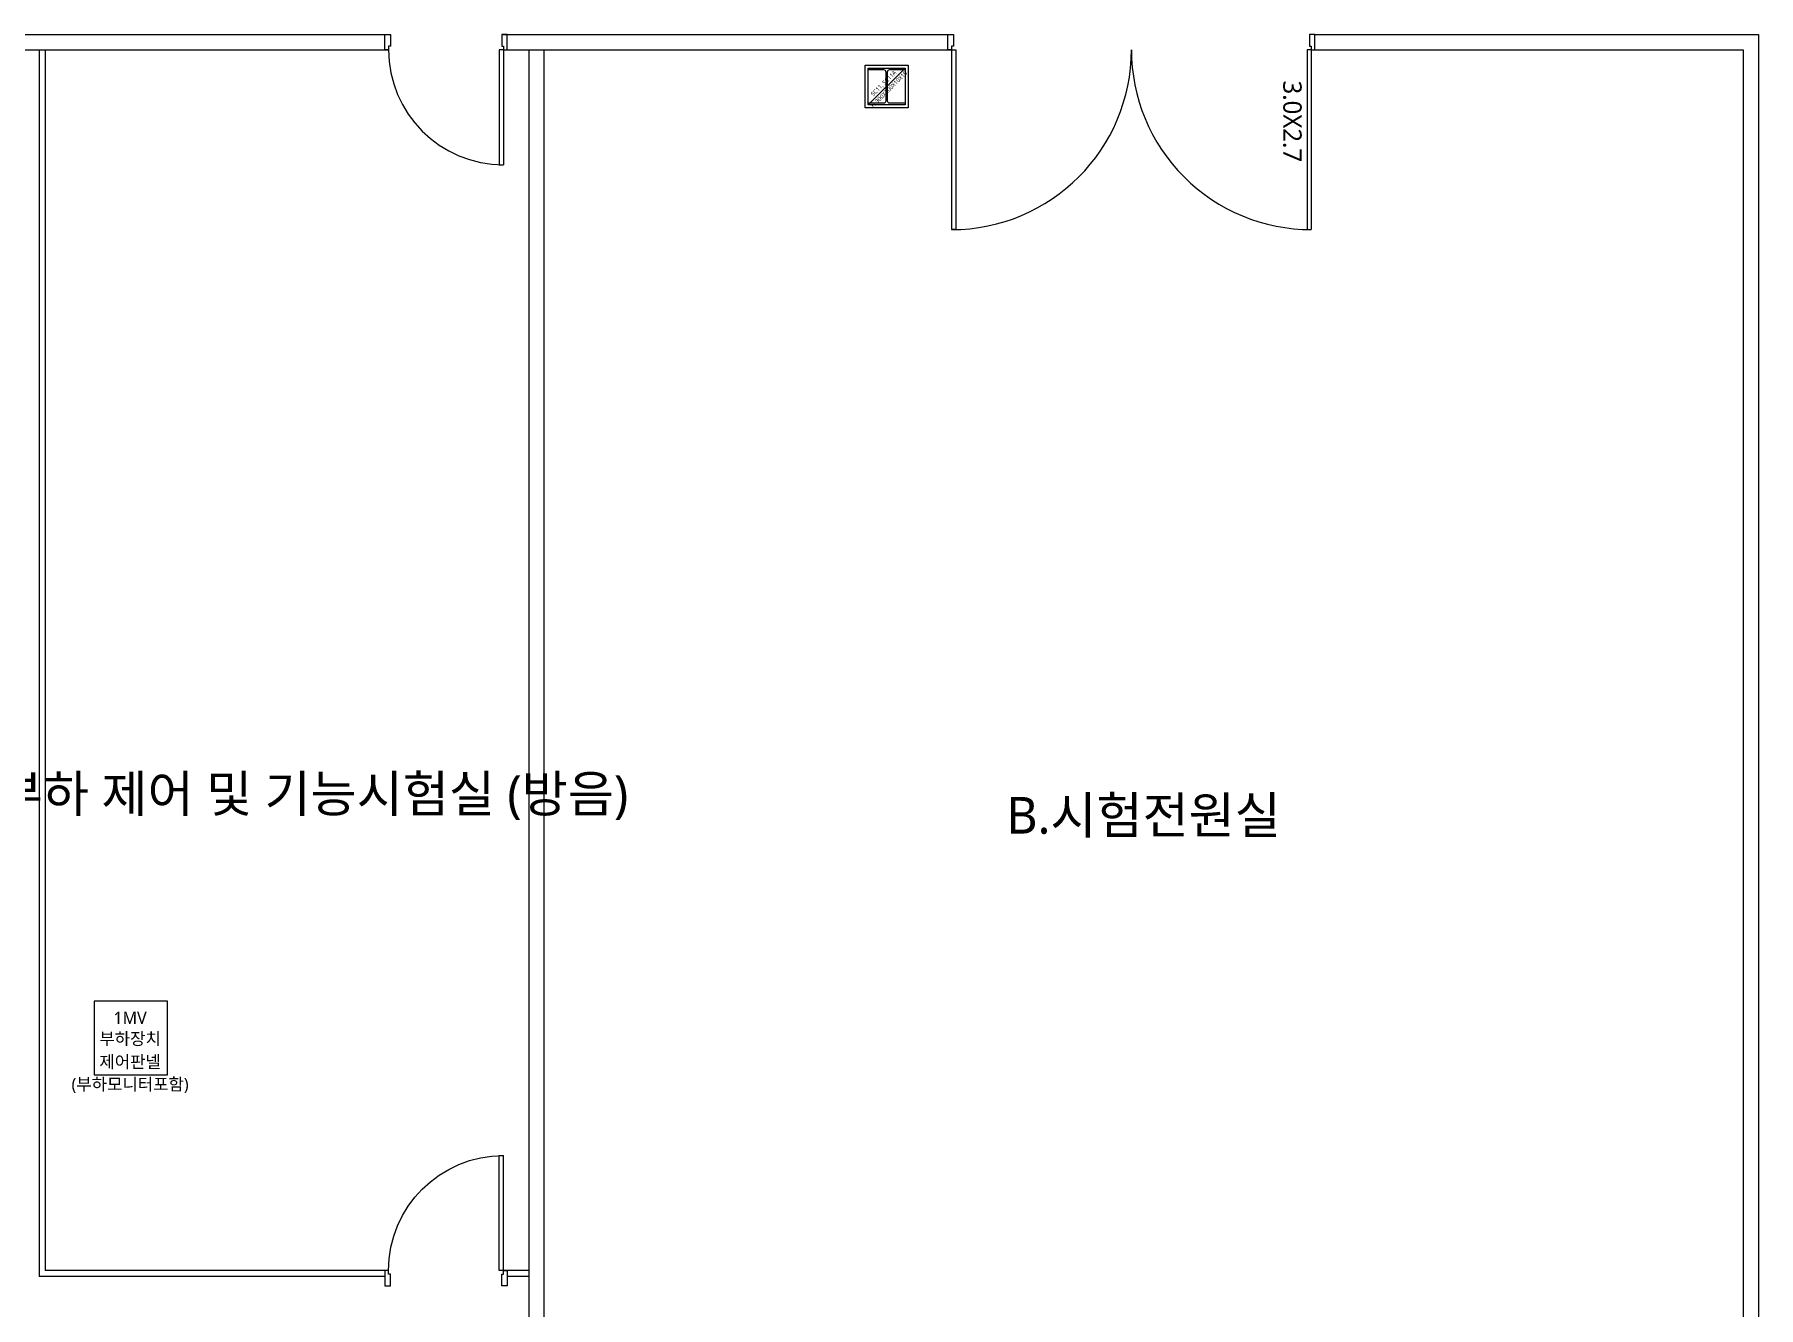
# Model space of a CAD drawing. Header units: millimetres. Extents: x 0 to 420500, y 0 to 297000.
# Drawn here: x 139806 to 153894, y 210776 to 221178 of the extents above; entities that cross this region are included whole.
import ezdxf
from ezdxf.enums import TextEntityAlignment as Align
from ezdxf.xclip import XClip

# ---------------------------------------------------------------- set-up
doc = ezdxf.new("R2010")
doc.units = ezdxf.units.MM
doc.header["$LTSCALE"] = 5000
doc.header["$XCLIPFRAME"] = 0
doc.layers.add('arch', color=8, linetype='Continuous')
doc.layers.add('TRAY', color=3, linetype='Continuous')
doc.layers.add('TXT-1', color=137, linetype='Continuous', plot=False)
doc.styles.add('XREF-A-PLAN$0$스타일1', font='malgun.ttf')
doc.styles.add('스타일1', font='malgun.ttf')

# ---------------------------------------------------------------- blocks, each defined once
blk = doc.blocks.new('D-1000')
at = {"color": 0}
blk.add_line((30, 125), (30, 1065), dxfattribs=at)
for points in [[(30, 125), (65, 125), (65, 1065), (30, 1065)], [(0, 0), (45, 0), (45, 0), (45, 0), (45, 95), (30, 95), (30, 125), (0, 125), (0, 0)], [(1000, 0), (955, 0), (955, 0), (955, 0), (955, 95), (970, 95), (970, 125), (1000, 125), (1000, 0)]]:
    blk.add_lwpolyline(points, dxfattribs=at)
blk.add_arc((30, 125), 940, 0, 90, dxfattribs=at)
blk = doc.blocks.new('D-3.0X2.7')
at = {"color": 0}
for p, q in [((-2970, -125), (-2970, -1595)), ((-30, -125), (-30, -1595))]:
    blk.add_line(p, q, dxfattribs=at)
for points in [[(0, 0), (-45, 0), (-45, 0), (-45, 0), (-45, -95), (-30, -95), (-30, -125), (0, -125), (0, 0)], [(-3000, 0), (-2955, 0), (-2955, 0), (-2955, 0), (-2955, -95), (-2970, -95), (-2970, -125), (-3000, -125), (-3000, 0)], [(-2970, -125), (-2935, -125), (-2935, -1595), (-2970, -1595)], [(-30, -125), (-65, -125), (-65, -1595), (-30, -1595)]]:
    blk.add_lwpolyline(points, dxfattribs=at)
for centre, start, end in [((-2970, -125), 270, 0), ((-30, -125), 180, 270)]:
    blk.add_arc(centre, 1470, start, end, dxfattribs=at)
at = {"color": 0, "style": 'XREF-A-PLAN$0$스타일1'}
blk.add_text('3.0X2.7', height=150, rotation=270, dxfattribs=at).set_placement((-259, -377))
blk = doc.blocks.new('S-SC11')
at = {"color": 0}
blk.add_line((-150, -150), (150, 150), dxfattribs=at)
for points in [[(-175, 175), (175, 175), (175, -175), (-175, -175)], [(-150, 150), (150, 150), (150, -150), (-150, -150)]]:
    blk.add_lwpolyline(points, close=True, dxfattribs=at)
blk.add_lwpolyline([(-150, -150), (-150, -135), (-23, -135, 0.414214), (-5, -117), (-5, 117, 0.414214), (-23, 135), (-150, 135), (-150, 150), (150, 150), (150, 135), (23, 135, 0.414214), (5, 117), (5, -117, 0.414214), (23, -135), (150, -135), (150, -150)], format="xyb", close=True, dxfattribs=at)
at = {"color": 0, "style": '스타일1'}
blk.add_text('H-300X300X10X15', height=35, rotation=45, dxfattribs=at).set_placement((19, -23), align=Align.MIDDLE_CENTER)
blk.add_text('SC11, SC11A', height=35, rotation=45, dxfattribs=at).set_placement((-109, -83))
blk = doc.blocks.new('지상1층 장비')
at = {"color": 0}
blk.add_lwpolyline([(58975, 47725), (59575, 47725), (59575, 48325), (58975, 48325)], close=True, dxfattribs=at)
at = {"color": 0, "style": '스타일1'}
for s, p in [('1MV', (59268, 48189)), ('부하장치', (59268, 48019)), ('제어판넬', (59268, 47830)), ('(부하모니터포함)', (59268, 47647))]:
    blk.add_text(s, height=100, dxfattribs=at).set_placement(p, align=Align.MIDDLE_CENTER)
blk = doc.blocks.new('XR-PLAN', base_point=(461, 408))
at = {"layer": 'arch'}
for points in [[(52955, 56325), (61445, 56325)], [(62355, 56325), (66045, 56325)], [(69000, 56325), (72625, 56325), (72625, 43100)], [(52970, 56200), (61430, 56200)], [(58575, 56200), (58575, 46175)], [(58625, 56200), (58625, 46225)], [(62370, 56200), (66030, 56200)], [(62575, 56200), (62575, 44155)], [(62700, 56200), (62700, 44200)], [(69000, 56200), (72500, 56200), (72500, 43225)], [(61430, 46225), (58625, 46225)], [(62575, 46225), (62370, 46225)], [(61400, 46175), (58575, 46175)], [(62575, 46175), (62400, 46175)]]:
    blk.add_lwpolyline(points, dxfattribs=at)
for name, p in [('지상1층 장비', (50, 100)), ('D-3.0X2.7', (69000, 56325)), ('S-SC11', (65500, 55900))]:
    blk.add_blockref(name, p, dxfattribs=at)
at = {"layer": 'arch', "rotation": 180}
blk.add_blockref('D-1000', (62400, 56325), dxfattribs=at)
at = {"layer": 'arch', "xscale": -1}
blk.add_blockref('D-1000', (62400, 46100), dxfattribs=at)
at = {"layer": 'TXT-1', "style": '스타일1'}
for s, p in [('부하 제어 및 기능시험실 (방음)', (60809, 50121)), ('B.시험전원실', (67600, 49945))]:
    blk.add_text(s, height=300, dxfattribs=at).set_placement(p, align=Align.MIDDLE_CENTER)
blk = doc.blocks.new('XR-배치도', base_point=(461, 408))
ref = blk.add_blockref('XR-PLAN', (281311, 275111), dxfattribs=dict(rotation=47.15620461600879))
XClip(ref).set_block_clipping_path([(10268.6550578449, 25854.0591988688), (121697.9567652801, 114201.9318804346)])

msp = doc.modelspace()

# ---------------------------------------------------------------- block references
at = {"layer": 'TRAY'}
ref = msp.add_blockref('XR-배치도', (-310663, 184385), dxfattribs=dict(at, rotation=312.8437953840571))
XClip(ref).set_block_clipping_path([(355016.7243769546, 126994.5435289501), (152650.6807000034, 314675.0815890764), (386231.3503509208, 566532.8207304992), (588597.394027872, 378852.2826703729)])

doc.saveas('drawing.dxf')
